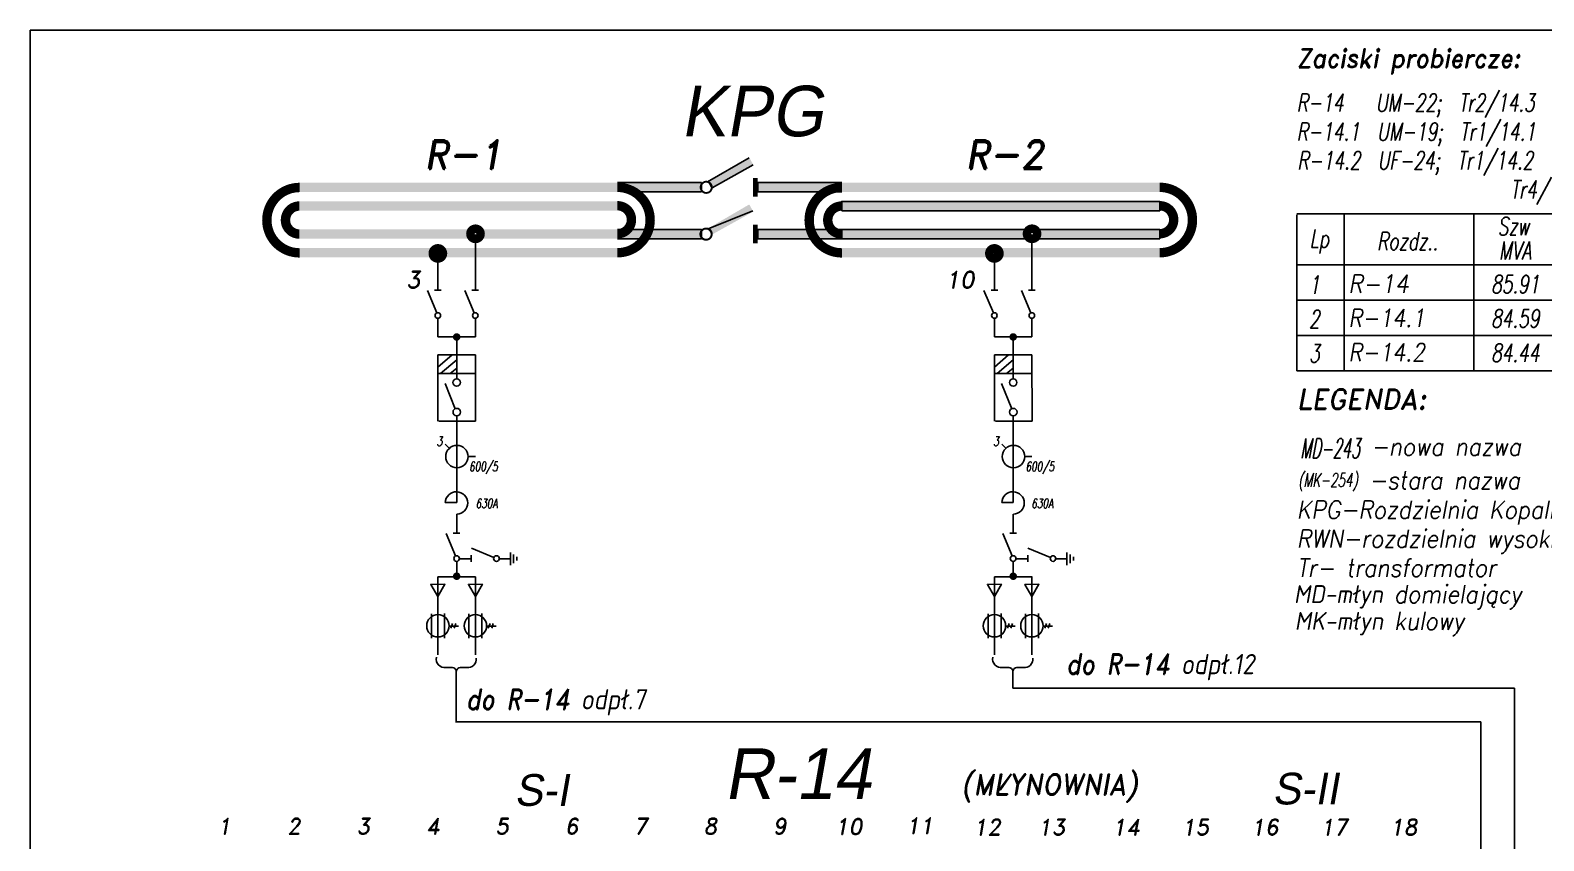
# Model space of a CAD drawing. Header units: millimetres. Extents: x 0 to 420, y 0 to 295.
# Drawn here: x 0 to 224.4, y 174.9 to 295 of the extents above; entities that cross this region are included whole.
import ezdxf
from ezdxf.enums import TextEntityAlignment as Align

# ---------------------------------------------------------------- set-up
doc = ezdxf.new("R2010")
doc.units = ezdxf.units.MM
for name, color, linetype in [('ALICJA', 7, 'Continuous'), ('LINIE', 7, 'Continuous'), ('STYKI', 7, 'Continuous')]:
    doc.layers.add(name, color=color, linetype=linetype)
doc.styles.add('ROMAND', font='romand', dxfattribs={"width": 0.7, "oblique": 10, "height": 3.5})
doc.styles.add('ROMANS', font='romans', dxfattribs={"width": 0.7, "oblique": 10, "height": 3.8})
doc.styles.add('TECHNIC', font='te______.pfb', dxfattribs={"oblique": 10, "height": 12})

# ---------------------------------------------------------------- blocks, each defined once
blk = doc.blocks.new('5')
for p, q in [((-3.19, 0), (0, 0)), ((0, 0.92), (0, -0.86)), ((7.51, 0), (10.42, 0))]:
    blk.add_line(p, q)
blk.add_circle((6.76, 0.04), 0.75)
at = {"layer": 'STYKI'}
blk.add_line((0.07, 2.82), (6.07, 0.32), dxfattribs=at)
blk = doc.blocks.new('3')
at = {"color": 7}
blk.add_line((0, 8.61), (0, -2.22), dxfattribs=at)
blk.add_line((3.06, 3.05), (4.99, 3.05))
blk.add_circle((0.05, 3), 3)
blk = doc.blocks.new('*U6')
at = {"color": 0}
mesh = blk.add_polyface(dxfattribs=at)
corners = [(0, 0), (3.75, 6.51), (-3.76, 6.5)]
mesh.append_faces([[corners[k] for k in face] for face in [(0, 1, 2)]], dxfattribs={"color": 0})
blk = doc.blocks.new('6')
at = {"color": 7}
blk.add_line((-0.47, 6.02), (-0.47, -1.14), dxfattribs=at)
at = {"xscale": 0.5, "yscale": 0.5, "zscale": 0.5}
blk.add_blockref('*U6', (-0.47, 0.77), dxfattribs=at)
blk = doc.blocks.new('4')
at = {"color": 7}
for p, q in [((0, 8.09), (0, 3.21)), ((0, 0.13), (0, -1.89))]:
    blk.add_line(p, q, dxfattribs=at)
blk.add_line((-0.01, 3.21), (-3.06, 3.21))
blk.add_arc((-0.07, 3.1), 3, 271.6767, 177.8355)

msp = doc.modelspace()

# ---------------------------------------------------------------- linework, layer by layer
for p, q in [((0, 295), (0, 0)), ((420, 295), (0, 295))]:
    msp.add_line(p, q)
at = {"color": 7}
for p, q in [((100.4, 272.55), (106.59, 276.11)), ((107.16, 275.04), (101.08, 271.65)), ((87.04, 272.41), (99.51, 272.41)), ((99.51, 272.41), (99.51, 271.03)), ((101.07, 271.63), (100.56, 272.6)), ((101.06, 271.53), (100.6, 272.51)), ((107.83, 272.41), (107.83, 271.03)), ((120.3, 272.41), (107.83, 272.41)), ((99.51, 271.03), (88.42, 271.03)), ((107.83, 271.03), (120.3, 271.03)), ((100.51, 265.58), (107.13, 268.25)), ((187.75, 267.77), (261.25, 267.77)), ((187.75, 251.9), (187.75, 267.65)), ((194.75, 267.77), (194.75, 246.77)), ((214, 267.77), (214, 246.77)), ((87.04, 265.48), (99.51, 265.48)), ((99.51, 265.48), (99.51, 264.1)), ((107.83, 265.48), (107.83, 264.1)), ((120.3, 265.48), (107.83, 265.48)), ((187.75, 249.75), (187.75, 265.5)), ((194.75, 265.5), (194.75, 244.5)), ((214, 263.75), (214, 265.5)), ((214, 265.5), (214, 244.5)), ((65.99, 258.24), (65.99, 264.72)), ((99.51, 264.1), (87.04, 264.1)), ((107.83, 264.1), (120.3, 264.1)), ((148.49, 258.24), (148.49, 264.72)), ((60.44, 262.02), (60.44, 256.47)), ((142.94, 262.02), (142.94, 256.47)), ((187.75, 260.25), (261.25, 260.25)), ((187.75, 255), (261.25, 255)), ((60.44, 252.3), (60.44, 249.54)), ((142.94, 252.3), (142.94, 249.54)), ((60.44, 249.54), (65.99, 249.54)), ((63.22, 247.65), (63.22, 249.53)), ((65.99, 250.7), (65.99, 249.54)), ((142.94, 249.54), (148.49, 249.54)), ((145.72, 247.65), (145.72, 249.53)), ((148.49, 250.7), (148.49, 249.54)), ((187.75, 249.75), (187.75, 244.5)), ((261.25, 249.75), (187.75, 249.75)), ((62.53, 246.88), (60.44, 245.04)), ((60.44, 237.07), (60.44, 246.88)), ((60.44, 246.88), (65.99, 246.88)), ((63.22, 247.65), (63.22, 243.35)), ((65.4, 246.88), (65.99, 246.88)), ((65.99, 246.88), (66.01, 237.07)), ((145.03, 246.88), (142.94, 245.04)), ((142.94, 237.07), (142.94, 246.88)), ((142.94, 246.88), (148.49, 246.88)), ((145.72, 247.65), (145.72, 243.35)), ((147.9, 246.88), (148.49, 246.88)), ((148.49, 246.88), (148.51, 237.07)), ((63.22, 246.15), (60.82, 244.11)), ((63.22, 244.93), (62.23, 244.11)), ((145.72, 246.15), (143.32, 244.11)), ((145.72, 244.93), (144.73, 244.11)), ((60.44, 244.11), (65.99, 244.11)), ((142.94, 244.11), (148.49, 244.11)), ((187.75, 244.5), (261.25, 244.5)), ((63.22, 237.84), (63.22, 228.93)), ((63.22, 237.84), (63.22, 236.18)), ((145.72, 237.84), (145.72, 228.93)), ((145.72, 237.84), (145.72, 236.18)), ((66.01, 237.07), (60.58, 237.07)), ((148.51, 237.07), (143.08, 237.07)), ((62.14, 232.98), (61.5, 233.66)), ((144.64, 232.98), (144, 233.66)), ((63.22, 228.93), (63.22, 227.57)), ((145.72, 228.93), (145.72, 227.57)), ((69.86, 216.67), (71.17, 216.67)), ((71.17, 217.6), (71.17, 215.73)), ((71.65, 217.27), (71.65, 216.03)), ((72.13, 216.94), (72.13, 216.38)), ((152.36, 216.67), (153.67, 216.67)), ((153.67, 217.6), (153.67, 215.73)), ((154.15, 217.27), (154.15, 216.03)), ((154.63, 216.94), (154.63, 216.38)), ((60.42, 213.98), (66, 213.98)), ((60.44, 213.41), (60.44, 202.42)), ((63.22, 214.66), (63.22, 214.07)), ((65.99, 213.41), (65.99, 202.42)), ((142.92, 213.98), (148.5, 213.98)), ((142.94, 213.41), (142.94, 202.42)), ((145.72, 214.66), (145.72, 214.07)), ((148.49, 213.41), (148.49, 202.42)), ((60.44, 209.45), (60.44, 203.98)), ((65.99, 209.45), (65.99, 203.98)), ((142.94, 209.45), (142.94, 203.98)), ((148.49, 209.45), (148.49, 203.98)), ((59.49, 208.52), (59.49, 204.9)), ((61.41, 208.54), (61.41, 204.89)), ((62.11, 206.69), (63.5, 206.69)), ((62.61, 207.04), (62.35, 206.35)), ((63.09, 207.04), (62.85, 206.35)), ((65.03, 208.52), (65.03, 204.9)), ((66.96, 208.54), (66.96, 204.89)), ((67.65, 206.69), (69.05, 206.69)), ((68.16, 207.04), (67.89, 206.35)), ((68.63, 207.04), (68.4, 206.35)), ((141.99, 208.52), (141.99, 204.9)), ((143.91, 208.54), (143.91, 204.89)), ((144.61, 206.69), (146, 206.69)), ((145.11, 207.04), (144.85, 206.35)), ((145.59, 207.04), (145.35, 206.35)), ((147.53, 208.52), (147.53, 204.9)), ((149.46, 208.54), (149.46, 204.89)), ((150.15, 206.69), (151.55, 206.69)), ((150.66, 207.04), (150.39, 206.35)), ((151.13, 207.04), (150.9, 206.35)), ((61.62, 200.53), (62.59, 200.53)), ((63.72, 200.53), (64.74, 200.53)), ((144.12, 200.53), (145.09, 200.53)), ((146.22, 200.53), (147.24, 200.53)), ((145.43, 184.77), (143.63, 182.39)), ((143.82, 182.39), (145.43, 184.67)), ((143.63, 182.39), (143.82, 182.39))]:
    msp.add_line(p, q, dxfattribs=at)
at = {"color": 7, "const_width": 1.39}
for points in [[(39.93, 271.7, 0.414214), (35.07, 266.85, 1)], [(87.04, 262.02, 0.414214), (91.89, 266.87, 0.414214), (87.04, 271.72, 1)], [(120.31, 271.7, 0.414214), (115.46, 266.85, 1)], [(120.31, 271.7, 0.414214), (115.46, 266.85, 1)], [(167.42, 262.02, 0.414214), (172.28, 266.87, 0.414214), (167.42, 271.72, 1)], [(167.42, 262.02, 0.414214), (172.28, 266.87, 0.414214), (167.42, 271.72, 1)], [(39.91, 268.95, 0.414214), (37.83, 266.87, 1)], [(87.04, 264.84, 0.414214), (89.12, 266.92, 0.414214), (87.04, 268.99, 1)], [(120.3, 268.95, 0.414214), (118.22, 266.87, 1)], [(120.3, 268.95, 0.414214), (118.22, 266.87, 1)], [(167.42, 264.84, 0.414214), (169.5, 266.92, 0.414214), (167.42, 268.99, 1)], [(167.42, 264.84, 0.414214), (169.5, 266.92, 0.414214), (167.42, 268.99, 1)], [(35.07, 266.85, 0.414214), (39.93, 262, 1)], [(37.83, 266.87, 0.414214), (39.91, 264.79, 1)], [(115.46, 266.85, 0.414214), (120.31, 262, 1)], [(115.46, 266.85, 0.414214), (120.31, 262, 1)], [(118.22, 266.87, 0.414214), (120.3, 264.79, 1)], [(118.22, 266.87, 0.414214), (120.3, 264.79, 1)]]:
    msp.add_lwpolyline(points, format="xyb", dxfattribs=at)
at = {"color": 7}
for points, const_width in [([(99.37, 271.72, 1), (101.03, 271.72, 1)], 0.277), ([(99.38, 271.72, 1), (101.04, 271.72, 1)], 0.277), ([(65.24, 264.83, 1), (66.76, 264.83, 1)], 1.25), ([(99.33, 264.77, 1), (100.99, 264.77, 1)], 0.277), ([(99.37, 264.79, 1), (101.03, 264.79, 1)], 0.277), ([(147.74, 264.83, 1), (149.26, 264.83, 1)], 1.25), ([(59.66, 261.92, 1), (61.18, 261.92, 1)], 1.25), ([(142.16, 261.92, 1), (143.68, 261.92, 1)], 1.25), ([(62.93, 249.54, 1), (63.49, 249.54, 1)], 0.552), ([(145.43, 249.54, 1), (145.99, 249.54, 1)], 0.552), ([(62.93, 214.07, 1), (63.49, 214.07, 1)], 0.552), ([(145.43, 214.07, 1), (145.99, 214.07, 1)], 0.552)]:
    msp.add_lwpolyline(points, format="xyb", close=True, dxfattribs=dict(at, const_width=const_width))
for points in [[(120.3, 268.25), (120.3, 269.64), (167.42, 269.64), (167.42, 268.25)], [(120.3, 264.1), (120.3, 265.48), (167.42, 265.48), (167.42, 264.1)]]:
    msp.add_lwpolyline(points, close=True, dxfattribs=at)
for centre, radius in [((63.21, 242.79), 0.554), ((145.71, 242.79), 0.554), ((63.22, 238.4), 0.554), ((145.72, 238.4), 0.554), ((60.43, 206.73), 1.66), ((65.98, 206.73), 1.66), ((142.93, 206.73), 1.66), ((148.48, 206.73), 1.66)]:
    msp.add_circle(centre, radius, dxfattribs=at)
for centre, radius, start, end in [((61.41, 201.77), 1.25, 166.6244, 280.02), ((64.86, 201.77), 1.25, 263.2509, 7.5822), ((143.91, 201.77), 1.25, 166.6244, 280.02), ((147.36, 201.77), 1.25, 263.2509, 7.5822), ((62.55, 199.91), 0.624, 7.5296, 90.1947), ((63.79, 199.91), 0.624, 93.1324, 172.0069), ((145.05, 199.91), 0.624, 7.5296, 90.1947), ((146.29, 199.91), 0.624, 93.1324, 172.0069)]:
    msp.add_arc(centre, radius, start, end, dxfattribs=at)
for points in [[(100.49, 272.56), (106.59, 276.11), (101.08, 271.65), (107.19, 275.04)], [(39.91, 272.41), (87.04, 272.41), (39.91, 271.03), (87.04, 271.03)], [(87.04, 272.41), (99.51, 272.41), (87.04, 271.03), (99.51, 271.03)], [(107.13, 273.11), (107.83, 273.11), (107.13, 270.33), (107.83, 270.33)], [(107.83, 272.41), (120.3, 272.41), (107.83, 271.03), (120.3, 271.03)], [(120.3, 272.41), (167.42, 272.41), (120.3, 271.03), (167.42, 271.03)], [(120.3, 272.41), (167.42, 272.41), (120.3, 271.03), (167.42, 271.03)], [(39.91, 269.64), (87.04, 269.64), (39.91, 268.25), (87.04, 268.25)], [(120.3, 269.64), (167.42, 269.64), (120.3, 268.25), (167.42, 268.25)], [(120.3, 269.64), (167.42, 269.64), (120.3, 268.25), (167.42, 268.25)], [(100.48, 265.63), (106.58, 269.18), (101.07, 264.72), (107.18, 268.12)], [(39.91, 265.48), (87.04, 265.48), (39.91, 264.1), (87.04, 264.1)], [(87.04, 265.48), (99.51, 265.48), (87.04, 265.48), (99.51, 264.1)], [(87.04, 265.48), (99.51, 265.48), (87.04, 264.1), (99.51, 264.1)], [(107.13, 266.18), (107.83, 266.18), (107.13, 263.4), (107.83, 263.4)], [(107.83, 265.48), (120.3, 265.48), (107.83, 264.1), (120.3, 265.48)], [(107.83, 265.48), (120.3, 265.48), (107.83, 264.1), (120.3, 264.1)], [(120.3, 265.48), (167.42, 265.48), (120.3, 264.1), (167.42, 264.1)], [(120.3, 265.48), (167.42, 265.48), (120.3, 264.1), (167.42, 264.1)], [(39.91, 262.71), (87.04, 262.71), (39.91, 261.32), (87.04, 261.32)], [(120.3, 262.71), (167.42, 262.71), (120.3, 261.32), (167.42, 261.32)], [(120.3, 262.71), (167.42, 262.71), (120.3, 261.32), (167.42, 261.32)]]:
    msp.add_solid(points, dxfattribs=at)
at = {"layer": 'LINIE', "color": 7}
for p, q in [((145.67, 197.5), (220.03, 197.5)), ((220.03, 197.5), (220.03, 67.5)), ((63.12, 192.5), (215.03, 192.5)), ((215.03, 192.5), (215.03, 72.5))]:
    msp.add_line(p, q, dxfattribs=at)
at = {"layer": 'STYKI', "color": 7}
for p, q in [((61.49, 242.66), (63.01, 238.9)), ((143.99, 242.66), (145.51, 238.9)), ((63.12, 200.25), (63.12, 192.5)), ((145.67, 200.1), (145.67, 197.5)), ((63.12, 195.25), (63.12, 192.5)), ((63.12, 195.16), (63.12, 192.41))]:
    msp.add_line(p, q, dxfattribs=at)

# ---------------------------------------------------------------- block references
at = {"color": 7, "xscale": -0.5544000000000011, "yscale": 0.5544000000000011, "zscale": 0.5544000000000001, "rotation": 90}
for p in [(60.44, 256.47), (65.99, 256.47), (142.94, 256.47), (148.49, 256.47), (63.22, 220.44), (145.72, 220.44)]:
    msp.add_blockref('5', p, dxfattribs=at)
at = {"color": 7, "xscale": 0.5544000000000001, "yscale": 0.5544000000000001, "zscale": 0.5544000000000001}
for name, p in [('3', (63.22, 230.14)), ('3', (145.72, 230.14)), ('4', (63.22, 223.21)), ('4', (145.72, 223.21)), ('5', (65.36, 216.67)), ('5', (147.86, 216.67)), ('6', (60.68, 210.64)), ('6', (66.25, 210.64)), ('6', (143.18, 210.64)), ('6', (148.75, 210.64))]:
    msp.add_blockref(name, p, dxfattribs=at)

# ---------------------------------------------------------------- texts
at = {"color": 7, "oblique": 10}
for s, height, style, width, p in [('Zaciski probiercze:', 2.8, 'ROMAND', 0.9, (187.75, 289.47)), ('R-14   UM-22;  Tr2/14.3  UM-17', 2.66, 'ROMANS', 0.7, (187.75, 282.94)), ('R-14.1  UM-19;  Tr1/14.1  UM-21;  Tr2/14.1  UM-20;                                                           ', 2.66, 'ROMANS', 0.7, (187.75, 278.64)), ('Szw', 2.66, 'ROMANS', 0.7, (217.52, 264.62)), ('Lp', 2.66, 'ROMANS', 0.7, (189.66, 262.79)), ('Rozdz..     ', 2.66, 'ROMANS', 0.7, (199.66, 262.41)), ('MVA', 2.66, 'ROMANS', 0.7, (217.7, 261.03)), ('1', 2.66, 'ROMANS', 0.7, (189.55, 255.94)), ('R-14', 2.66, 'ROMANS', 0.9, (195.41, 256.1)), ('85.91', 2.66, 'ROMANS', 0.7, (216.54, 256.03)), ('2', 2.66, 'ROMANS', 0.7, (189.55, 250.86)), ('R-14.1', 2.66, 'ROMANS', 0.85, (195.41, 251.02)), ('84.59', 2.66, 'ROMANS', 0.7, (216.54, 250.94)), ('3', 2.66, 'ROMANS', 0.7, (189.55, 245.77)), ('R-14.2', 2.66, 'ROMANS', 0.85, (195.41, 245.93)), ('84.44', 2.66, 'ROMANS', 0.7, (216.54, 245.85)), ('3', 1.39, 'ROMANS', 0.7, (60.24, 233.37)), ('3', 1.39, 'ROMANS', 0.7, (142.74, 233.37)), ('-nowa nazwa', 2.66, 'ROMANS', 0.9, (198.73, 231.95)), ('600/5', 1.386, 'ROMANS', 0.7, (65.04, 229.64)), ('600/5', 1.386, 'ROMANS', 0.7, (147.54, 229.64)), ('-stara nazwa', 2.66, 'ROMANS', 0.9, (198.47, 226.98)), ('630A', 1.386, 'ROMANS', 0.7, (66.02, 224.18)), ('630A', 1.386, 'ROMANS', 0.7, (148.39, 224.18)), ('KPG-Rozdzielnia Kopalni Polkowice Główne', 2.66, 'ROMANS', 0.9, (187.75, 222.61)), ('RWN-rozdzielnia wysokiego napięcia', 2.66, 'ROMANS', 0.9, (187.75, 218.31)), ('Tr- transformator', 2.66, 'ROMANS', 0.9, (187.75, 214)), ('MD-młyn domielający', 2.66, 'ROMANS', 0.9, (187.32, 210.09)), ('MK-młyn kulowy', 2.66, 'ROMANS', 0.9, (187.44, 206.12)), ('do R-14 odpł.12', 2.996, 'ROMAND', 0.85, (153.53, 199.55)), ('do R-14 odpł.7', 2.996, 'ROMAND', 0.85, (64.56, 194.33)), ('(MLYNOWNIA)', 3.0608, 'ROMAND', 0.95, (138.06, 181.66))]:
    msp.add_text(s, height=height, dxfattribs=dict(at, style=style, width=width)).set_placement(p)
for s, height, style, p in [('KPG', 7.5, 'TECHNIC', (96.42, 279.28)), ('R-1', 4.2, 'ROMAND', (58.41, 274.47)), ('R-2', 4.2, 'ROMAND', (138.62, 274.47)), ('3', 2.49, 'ROMAND', (55.71, 256.78)), ('10', 2.495, 'ROMAND', (135.69, 256.78)), ('LEGENDA:', 2.996, 'ROMAND', (187.75, 238.82)), ('R-14', 7.5, 'TECHNIC', (102.87, 181.05)), ('S-I', 4.704, 'TECHNIC', (71.77, 180.03)), ('S-II', 4.704, 'TECHNIC', (184.13, 180.24)), ('1    ', 2.352, 'ROMAND', (27.78, 175.84)), ('2', 2.35, 'ROMAND', (38.07, 175.84)), ('3', 2.35, 'ROMAND', (48.36, 175.84)), ('4', 2.35, 'ROMAND', (58.65, 175.84)), ('5', 2.35, 'ROMAND', (68.94, 175.84)), ('6', 2.35, 'ROMAND', (79.23, 175.84)), ('7', 2.35, 'ROMAND', (89.52, 175.84)), ('8', 2.35, 'ROMAND', (99.81, 175.84)), ('9', 2.35, 'ROMAND', (110.1, 175.84)), ('10', 2.352, 'ROMAND', (119.31, 175.79)), ('11', 2.352, 'ROMAND', (129.86, 175.91)), ('12', 2.352, 'ROMAND', (139.84, 175.7)), ('13', 2.352, 'ROMAND', (149.39, 175.7)), ('14', 2.352, 'ROMAND', (160.42, 175.7)), ('15', 2.352, 'ROMAND', (170.71, 175.7)), ('16', 2.352, 'ROMAND', (181, 175.7)), ('17', 2.352, 'ROMAND', (191.29, 175.7)), ('18', 2.352, 'ROMAND', (201.58, 175.7))]:
    msp.add_text(s, height=height, dxfattribs=dict(at, style=style)).set_placement(p)
at = {"color": 6, "style": 'ROMAND', "oblique": 10, "width": 0.496063}
msp.add_text('MD-243', height=2.94, dxfattribs=at).set_placement((188.29, 231.56), (197.11, 231.56), align=Align.FIT)
at = {"color": 7, "style": 'ROMAND', "oblique": 10, "width": 0.597484}
msp.add_text('(MK-254)', height=2, dxfattribs=at).set_placement((187.96, 227.33), (196.78, 227.33), align=Align.FIT)
at = {"layer": 'ALICJA', "color": 7, "style": 'ROMANS', "oblique": 10, "width": 0.7}
for s, p in [('R-14.2  UF-24;  Tr1/14.2  UF-21;  Tr2/14.2  UF-22;                                                           ', (187.84, 274.38)), (' Tr4/14.2  UF-25;  Tr5/14.2  UF-26', (218.15, 270.08))]:
    msp.add_text(s, height=2.66, dxfattribs=at).set_placement(p)

doc.saveas('drawing.dxf')
